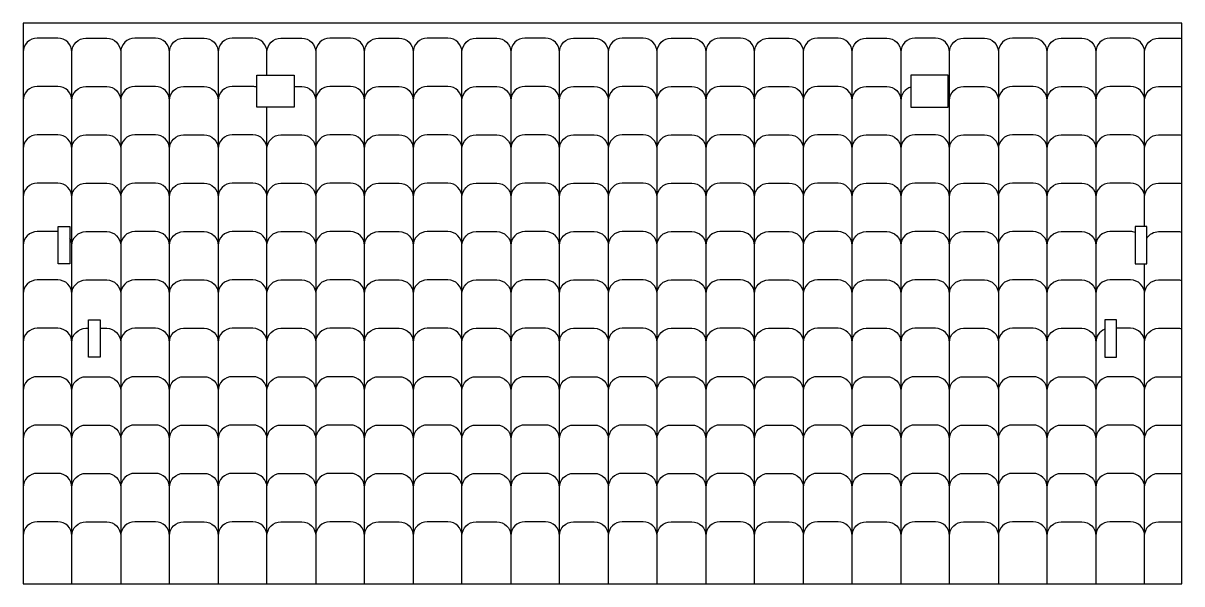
# Model space of a CAD drawing. Extents: x 1573 to 3804, y 1639 to 3362.
# Drawn here: x 3195 to 3790, y 2732 to 3020 of the extents above; entities that cross this region are included whole.
import ezdxf

# ---------------------------------------------------------------- set-up
doc = ezdxf.new("R2010")
doc.units = 0
doc.header["$MEASUREMENT"] = 0
doc.layers.add('LAYER1', color=18, linetype='CONTINUOUS')

msp = doc.modelspace()

# ---------------------------------------------------------------- linework, layer by layer
at = {"layer": 'LAYER1'}
for points in [[(3195.3, 3019.89), (3195.3, 2731.89), (3790.5, 2731.89), (3790.5, 3019.89)], [(3334.5, 2976.77), (3315.3, 2976.77), (3315.3, 2993.25), (3334.5, 2993.25)], [(3651.3, 2976.77), (3670.5, 2976.77), (3670.5, 2993.25), (3651.3, 2993.25)], [(3219.3, 2915.51), (3219.3, 2896.31), (3213.3, 2896.31), (3213.3, 2915.51)], [(3766.5, 2915.51), (3766.5, 2896.31), (3772.5, 2896.31), (3772.5, 2915.51)], [(3234.9, 2867.51), (3234.9, 2848.31), (3228.9, 2848.31), (3228.9, 2867.51)], [(3750.9, 2867.51), (3750.9, 2848.31), (3756.9, 2848.31), (3756.9, 2867.51)]]:
    msp.add_lwpolyline(points, close=True, dxfattribs=at)
for points in [[(3220.34, 3004.98, 0.414214), (3213.14, 3012.18), (3202.5, 3012.18, 0.414214), (3195.3, 3004.98)], [(3220.34, 3004.98, -0.414214), (3227.54, 3012.18), (3238.19, 3012.18, -0.414214), (3245.39, 3004.98)], [(3270.44, 3004.98, 0.414214), (3263.24, 3012.18), (3252.59, 3012.18, 0.414214), (3245.39, 3004.98)], [(3270.44, 3004.98, -0.414214), (3277.64, 3012.18), (3288.29, 3012.18, -0.414214), (3295.49, 3004.98)], [(3320.53, 3004.98, 0.414214), (3313.33, 3012.18), (3302.69, 3012.18, 0.414214), (3295.49, 3004.98)], [(3320.53, 2993.25), (3320.53, 3004.98, -0.414214), (3327.73, 3012.18), (3338.38, 3012.18, -0.414214), (3345.58, 3004.98)], [(3370.63, 3004.98, 0.414214), (3363.43, 3012.18), (3352.78, 3012.18, 0.414214), (3345.58, 3004.98)], [(3370.63, 3004.98, -0.414214), (3377.83, 3012.18), (3388.48, 3012.18, -0.414214), (3395.68, 3004.98)], [(3420.72, 3004.98, 0.414214), (3413.52, 3012.18), (3402.88, 3012.18, 0.414214), (3395.68, 3004.98)], [(3420.72, 3004.98, -0.414214), (3427.92, 3012.18), (3438.57, 3012.18, -0.414214), (3445.77, 3004.98)], [(3470.82, 3004.98, 0.414214), (3463.62, 3012.18), (3452.97, 3012.18, 0.414214), (3445.77, 3004.98)], [(3470.82, 3004.98, -0.414214), (3478.02, 3012.18), (3488.67, 3012.18, -0.414214), (3495.87, 3004.98)], [(3520.91, 3004.98, 0.414214), (3513.71, 3012.18), (3503.07, 3012.18, 0.414214), (3495.87, 3004.98)], [(3520.91, 3004.98, -0.414214), (3528.11, 3012.18), (3538.76, 3012.18, -0.414214), (3545.96, 3004.98)], [(3571.01, 3004.98, 0.414214), (3563.81, 3012.18), (3553.16, 3012.18, 0.414214), (3545.96, 3004.98)], [(3571.01, 3004.98, -0.414214), (3578.21, 3012.18), (3588.86, 3012.18, -0.414214), (3596.06, 3004.98)], [(3621.1, 3004.98, 0.414214), (3613.9, 3012.18), (3603.26, 3012.18, 0.414214), (3596.06, 3004.98)], [(3621.1, 3004.98, -0.414214), (3628.3, 3012.18), (3638.95, 3012.18, -0.414214), (3646.15, 3004.98)], [(3671.2, 3004.98, 0.414214), (3664, 3012.18), (3653.35, 3012.18, 0.414214), (3646.15, 3004.98)], [(3671.2, 3004.98, -0.414214), (3678.4, 3012.18), (3689.05, 3012.18, -0.414214), (3696.25, 3004.98)], [(3721.29, 3004.98, 0.414214), (3714.09, 3012.18), (3703.45, 3012.18, 0.414214), (3696.25, 3004.98)], [(3721.29, 3004.98, -0.414214), (3728.49, 3012.18), (3739.14, 3012.18, -0.414214), (3746.34, 3004.98)], [(3771.39, 3004.98, 0.414214), (3764.19, 3012.18), (3753.54, 3012.18, 0.414214), (3746.34, 3004.98)], [(3771.39, 3004.98, -0.414214), (3778.59, 3012.18), (3789.24, 3012.18, -0.043988), (3790.5, 3012.06)], [(3220.34, 2980.14, 0.414214), (3213.14, 2987.34), (3202.5, 2987.34, 0.414214), (3195.3, 2980.14)], [(3220.34, 2980.14, -0.414214), (3227.54, 2987.34), (3238.19, 2987.34, -0.414214), (3245.39, 2980.14)], [(3270.44, 2980.14, 0.414214), (3263.24, 2987.34), (3252.59, 2987.34, 0.414214), (3245.39, 2980.14)], [(3270.44, 2980.14, -0.414214), (3277.64, 2987.34), (3288.29, 2987.34, -0.414214), (3295.49, 2980.14)], [(3315.3, 2987.06, 0.069122), (3313.33, 2987.34), (3302.69, 2987.34, 0.414214), (3295.49, 2980.14)], [(3334.5, 2987.34), (3338.38, 2987.34, -0.414214), (3345.58, 2980.14)], [(3370.63, 2980.14, 0.414214), (3363.43, 2987.34), (3352.78, 2987.34, 0.414214), (3345.58, 2980.14)], [(3370.63, 2980.14, -0.414214), (3377.83, 2987.34), (3388.48, 2987.34, -0.414214), (3395.68, 2980.14)], [(3420.72, 2980.14, 0.414214), (3413.52, 2987.34), (3402.88, 2987.34, 0.414214), (3395.68, 2980.14)], [(3420.72, 2980.14, -0.414214), (3427.92, 2987.34), (3438.57, 2987.34, -0.414214), (3445.77, 2980.14)], [(3470.82, 2980.14, 0.414214), (3463.62, 2987.34), (3452.97, 2987.34, 0.414214), (3445.77, 2980.14)], [(3470.82, 2980.14, -0.414214), (3478.02, 2987.34), (3488.67, 2987.34, -0.414214), (3495.87, 2980.14)], [(3520.91, 2980.14, 0.414214), (3513.71, 2987.34), (3503.07, 2987.34, 0.414214), (3495.87, 2980.14)], [(3520.91, 2980.14, -0.414214), (3528.11, 2987.34), (3538.76, 2987.34, -0.414214), (3545.96, 2980.14)], [(3571.01, 2980.14, 0.414214), (3563.81, 2987.34), (3553.16, 2987.34, 0.414214), (3545.96, 2980.14)], [(3571.01, 2980.14, -0.414214), (3578.21, 2987.34), (3588.86, 2987.34, -0.414214), (3596.06, 2980.14)], [(3621.1, 2980.14, 0.414214), (3613.9, 2987.34), (3603.26, 2987.34, 0.414214), (3596.06, 2980.14)], [(3621.1, 2980.14, -0.414214), (3628.3, 2987.34), (3638.95, 2987.34, -0.414214), (3646.15, 2980.14)], [(3651.3, 2987.04, 0.331751), (3646.15, 2980.14)], [(3671.2, 2980.14, 0.111847), (3670.5, 2983.24)], [(3671.2, 2980.14, -0.414214), (3678.4, 2987.34), (3689.05, 2987.34, -0.414214), (3696.25, 2980.14)], [(3721.29, 2980.14, 0.414214), (3714.09, 2987.34), (3703.45, 2987.34, 0.414214), (3696.25, 2980.14)], [(3721.29, 2980.14, -0.414214), (3728.49, 2987.34), (3739.14, 2987.34, -0.414214), (3746.34, 2980.14)], [(3771.39, 2980.14, 0.414214), (3764.19, 2987.34), (3753.54, 2987.34, 0.414214), (3746.34, 2980.14)], [(3771.39, 2980.14, -0.414214), (3778.59, 2987.34), (3789.24, 2987.34, -0.043988), (3790.5, 2987.22)], [(3220.34, 2955.3, 0.414214), (3213.14, 2962.5), (3202.5, 2962.5, 0.414214), (3195.3, 2955.3)], [(3220.34, 2955.3, -0.414214), (3227.54, 2962.5), (3238.19, 2962.5, -0.414214), (3245.39, 2955.3)], [(3270.44, 2955.3, 0.414214), (3263.24, 2962.5), (3252.59, 2962.5, 0.414214), (3245.39, 2955.3)], [(3270.44, 2955.3, -0.414214), (3277.64, 2962.5), (3288.29, 2962.5, -0.414214), (3295.49, 2955.3)], [(3320.53, 2955.3, 0.414214), (3313.33, 2962.5), (3302.69, 2962.5, 0.414214), (3295.49, 2955.3)], [(3320.53, 2955.3, -0.414214), (3327.73, 2962.5), (3338.38, 2962.5, -0.414214), (3345.58, 2955.3)], [(3370.63, 2955.3, 0.414214), (3363.43, 2962.5), (3352.78, 2962.5, 0.414214), (3345.58, 2955.3)], [(3370.63, 2955.3, -0.414214), (3377.83, 2962.5), (3388.48, 2962.5, -0.414214), (3395.68, 2955.3)], [(3420.72, 2955.3, 0.414214), (3413.52, 2962.5), (3402.88, 2962.5, 0.414214), (3395.68, 2955.3)], [(3420.72, 2955.3, -0.414214), (3427.92, 2962.5), (3438.57, 2962.5, -0.414214), (3445.77, 2955.3)], [(3470.82, 2955.3, 0.414214), (3463.62, 2962.5), (3452.97, 2962.5, 0.414214), (3445.77, 2955.3)], [(3470.82, 2955.3, -0.414214), (3478.02, 2962.5), (3488.67, 2962.5, -0.414214), (3495.87, 2955.3)], [(3520.91, 2955.3, 0.414214), (3513.71, 2962.5), (3503.07, 2962.5, 0.414214), (3495.87, 2955.3)], [(3520.91, 2955.3, -0.414214), (3528.11, 2962.5), (3538.76, 2962.5, -0.414214), (3545.96, 2955.3)], [(3571.01, 2955.3, 0.414214), (3563.81, 2962.5), (3553.16, 2962.5, 0.414214), (3545.96, 2955.3)], [(3571.01, 2955.3, -0.414214), (3578.21, 2962.5), (3588.86, 2962.5, -0.414214), (3596.06, 2955.3)], [(3621.1, 2955.3, 0.414214), (3613.9, 2962.5), (3603.26, 2962.5, 0.414214), (3596.06, 2955.3)], [(3621.1, 2955.3, -0.414214), (3628.3, 2962.5), (3638.95, 2962.5, -0.414214), (3646.15, 2955.3)], [(3671.2, 2955.3, 0.414214), (3664, 2962.5), (3653.35, 2962.5, 0.414214), (3646.15, 2955.3)], [(3671.2, 2955.3, -0.414214), (3678.4, 2962.5), (3689.05, 2962.5, -0.414214), (3696.25, 2955.3)], [(3721.29, 2955.3, 0.414214), (3714.09, 2962.5), (3703.45, 2962.5, 0.414214), (3696.25, 2955.3)], [(3721.29, 2955.3, -0.414214), (3728.49, 2962.5), (3739.14, 2962.5, -0.414214), (3746.34, 2955.3)], [(3771.39, 2955.3, 0.414214), (3764.19, 2962.5), (3753.54, 2962.5, 0.414214), (3746.34, 2955.3)], [(3771.39, 2955.3, -0.414214), (3778.59, 2962.5), (3789.24, 2962.5, -0.043988), (3790.5, 2962.38)], [(3220.34, 2930.46, 0.414214), (3213.14, 2937.66), (3202.5, 2937.66, 0.414214), (3195.3, 2930.46)], [(3220.34, 2930.46, -0.414214), (3227.54, 2937.66), (3238.19, 2937.66, -0.414214), (3245.39, 2930.46)], [(3270.44, 2930.46, 0.414214), (3263.24, 2937.66), (3252.59, 2937.66, 0.414214), (3245.39, 2930.46)], [(3270.44, 2930.46, -0.414214), (3277.64, 2937.66), (3288.29, 2937.66, -0.414214), (3295.49, 2930.46)], [(3320.53, 2930.46, 0.414214), (3313.33, 2937.66), (3302.69, 2937.66, 0.414214), (3295.49, 2930.46)], [(3320.53, 2930.46, -0.414214), (3327.73, 2937.66), (3338.38, 2937.66, -0.414214), (3345.58, 2930.46)], [(3370.63, 2930.46, 0.414214), (3363.43, 2937.66), (3352.78, 2937.66, 0.414214), (3345.58, 2930.46)], [(3370.63, 2930.46, -0.414214), (3377.83, 2937.66), (3388.48, 2937.66, -0.414214), (3395.68, 2930.46)], [(3420.72, 2930.46, 0.414214), (3413.52, 2937.66), (3402.88, 2937.66, 0.414214), (3395.68, 2930.46)], [(3420.72, 2930.46, -0.414214), (3427.92, 2937.66), (3438.57, 2937.66, -0.414214), (3445.77, 2930.46)], [(3470.82, 2930.46, 0.414214), (3463.62, 2937.66), (3452.97, 2937.66, 0.414214), (3445.77, 2930.46)], [(3470.82, 2930.46, -0.414214), (3478.02, 2937.66), (3488.67, 2937.66, -0.414214), (3495.87, 2930.46)], [(3520.91, 2930.46, 0.414214), (3513.71, 2937.66), (3503.07, 2937.66, 0.414214), (3495.87, 2930.46)], [(3520.91, 2930.46, -0.414214), (3528.11, 2937.66), (3538.76, 2937.66, -0.414214), (3545.96, 2930.46)], [(3571.01, 2930.46, 0.414214), (3563.81, 2937.66), (3553.16, 2937.66, 0.414214), (3545.96, 2930.46)], [(3571.01, 2930.46, -0.414214), (3578.21, 2937.66), (3588.86, 2937.66, -0.414214), (3596.06, 2930.46)], [(3621.1, 2930.46, 0.414214), (3613.9, 2937.66), (3603.26, 2937.66, 0.414214), (3596.06, 2930.46)], [(3621.1, 2930.46, -0.414214), (3628.3, 2937.66), (3638.95, 2937.66, -0.414214), (3646.15, 2930.46)], [(3671.2, 2930.46, 0.414214), (3664, 2937.66), (3653.35, 2937.66, 0.414214), (3646.15, 2930.46)], [(3671.2, 2930.46, -0.414214), (3678.4, 2937.66), (3689.05, 2937.66, -0.414214), (3696.25, 2930.46)], [(3721.29, 2930.46, 0.414214), (3714.09, 2937.66), (3703.45, 2937.66, 0.414214), (3696.25, 2930.46)], [(3721.29, 2930.46, -0.414214), (3728.49, 2937.66), (3739.14, 2937.66, -0.414214), (3746.34, 2930.46)], [(3771.39, 2930.46, 0.414214), (3764.19, 2937.66), (3753.54, 2937.66, 0.414214), (3746.34, 2930.46)], [(3771.39, 2930.46, -0.414214), (3778.59, 2937.66), (3789.24, 2937.66, -0.043988), (3790.5, 2937.54)], [(3213.3, 2912.81, 0.005295), (3213.14, 2912.82), (3202.5, 2912.82, 0.414214), (3195.3, 2905.62)], [(3220.34, 2905.62, -0.414214), (3227.54, 2912.82), (3238.19, 2912.82, -0.414214), (3245.39, 2905.62)], [(3270.44, 2905.62, 0.414214), (3263.24, 2912.82), (3252.59, 2912.82, 0.414214), (3245.39, 2905.62)], [(3270.44, 2905.62, -0.414214), (3277.64, 2912.82), (3288.29, 2912.82, -0.414214), (3295.49, 2905.62)], [(3320.53, 2905.62, 0.414214), (3313.33, 2912.82), (3302.69, 2912.82, 0.414214), (3295.49, 2905.62)], [(3320.53, 2905.62, -0.414214), (3327.73, 2912.82), (3338.38, 2912.82, -0.414214), (3345.58, 2905.62)], [(3370.63, 2905.62, 0.414214), (3363.43, 2912.82), (3352.78, 2912.82, 0.414214), (3345.58, 2905.62)], [(3370.63, 2905.62, -0.414214), (3377.83, 2912.82), (3388.48, 2912.82, -0.414214), (3395.68, 2905.62)], [(3420.72, 2905.62, 0.414214), (3413.52, 2912.82), (3402.88, 2912.82, 0.414214), (3395.68, 2905.62)], [(3420.72, 2905.62, -0.414214), (3427.92, 2912.82), (3438.57, 2912.82, -0.414214), (3445.77, 2905.62)], [(3470.82, 2905.62, 0.414214), (3463.62, 2912.82), (3452.97, 2912.82, 0.414214), (3445.77, 2905.62)], [(3470.82, 2905.62, -0.414214), (3478.02, 2912.82), (3488.67, 2912.82, -0.414214), (3495.87, 2905.62)], [(3520.91, 2905.62, 0.414214), (3513.71, 2912.82), (3503.07, 2912.82, 0.414214), (3495.87, 2905.62)], [(3520.91, 2905.62, -0.414214), (3528.11, 2912.82), (3538.76, 2912.82, -0.414214), (3545.96, 2905.62)], [(3571.01, 2905.62, 0.414214), (3563.81, 2912.82), (3553.16, 2912.82, 0.414214), (3545.96, 2905.62)], [(3571.01, 2905.62, -0.414214), (3578.21, 2912.82), (3588.86, 2912.82, -0.414214), (3596.06, 2905.62)], [(3621.1, 2905.62, 0.414214), (3613.9, 2912.82), (3603.26, 2912.82, 0.414214), (3596.06, 2905.62)], [(3621.1, 2905.62, -0.414214), (3628.3, 2912.82), (3638.95, 2912.82, -0.414214), (3646.15, 2905.62)], [(3671.2, 2905.62, 0.414214), (3664, 2912.82), (3653.35, 2912.82, 0.414214), (3646.15, 2905.62)], [(3671.2, 2905.62, -0.414214), (3678.4, 2912.82), (3689.05, 2912.82, -0.414214), (3696.25, 2905.62)], [(3721.29, 2905.62, 0.414214), (3714.09, 2912.82), (3703.45, 2912.82, 0.414214), (3696.25, 2905.62)], [(3721.29, 2905.62, -0.414214), (3728.49, 2912.82), (3739.14, 2912.82, -0.414214), (3746.34, 2905.62)], [(3766.5, 2912.44, 0.081726), (3764.19, 2912.82), (3753.54, 2912.82, 0.414214), (3746.34, 2905.62)], [(3772.5, 2909.45, -0.257711), (3778.59, 2912.82), (3789.24, 2912.82, -0.043988), (3790.5, 2912.7)], [(3220.34, 2905.62, 0.137402), (3219.3, 2909.36)], [(3220.34, 2880.78, 0.414214), (3213.14, 2887.98), (3202.5, 2887.98, 0.414214), (3195.3, 2880.78)], [(3220.34, 2880.78, -0.414214), (3227.54, 2887.98), (3238.19, 2887.98, -0.414214), (3245.39, 2880.78)], [(3270.44, 2880.78, 0.414214), (3263.24, 2887.98), (3252.59, 2887.98, 0.414214), (3245.39, 2880.78)], [(3270.44, 2880.78, -0.414214), (3277.64, 2887.98), (3288.29, 2887.98, -0.414214), (3295.49, 2880.78)], [(3320.53, 2880.78, 0.414214), (3313.33, 2887.98), (3302.69, 2887.98, 0.414214), (3295.49, 2880.78)], [(3320.53, 2880.78, -0.414214), (3327.73, 2887.98), (3338.38, 2887.98, -0.414214), (3345.58, 2880.78)], [(3370.63, 2880.78, 0.414214), (3363.43, 2887.98), (3352.78, 2887.98, 0.414214), (3345.58, 2880.78)], [(3370.63, 2880.78, -0.414214), (3377.83, 2887.98), (3388.48, 2887.98, -0.414214), (3395.68, 2880.78)], [(3420.72, 2880.78, 0.414214), (3413.52, 2887.98), (3402.88, 2887.98, 0.414214), (3395.68, 2880.78)], [(3420.72, 2880.78, -0.414214), (3427.92, 2887.98), (3438.57, 2887.98, -0.414214), (3445.77, 2880.78)], [(3470.82, 2880.78, 0.414214), (3463.62, 2887.98), (3452.97, 2887.98, 0.414214), (3445.77, 2880.78)], [(3470.82, 2880.78, -0.414214), (3478.02, 2887.98), (3488.67, 2887.98, -0.414214), (3495.87, 2880.78)], [(3520.91, 2880.78, 0.414214), (3513.71, 2887.98), (3503.07, 2887.98, 0.414214), (3495.87, 2880.78)], [(3520.91, 2880.78, -0.414214), (3528.11, 2887.98), (3538.76, 2887.98, -0.414214), (3545.96, 2880.78)], [(3571.01, 2880.78, 0.414214), (3563.81, 2887.98), (3553.16, 2887.98, 0.414214), (3545.96, 2880.78)], [(3571.01, 2880.78, -0.414214), (3578.21, 2887.98), (3588.86, 2887.98, -0.414214), (3596.06, 2880.78)], [(3621.1, 2880.78, 0.414214), (3613.9, 2887.98), (3603.26, 2887.98, 0.414214), (3596.06, 2880.78)], [(3621.1, 2880.78, -0.414214), (3628.3, 2887.98), (3638.95, 2887.98, -0.414214), (3646.15, 2880.78)], [(3671.2, 2880.78, 0.414214), (3664, 2887.98), (3653.35, 2887.98, 0.414214), (3646.15, 2880.78)], [(3671.2, 2880.78, -0.414214), (3678.4, 2887.98), (3689.05, 2887.98, -0.414214), (3696.25, 2880.78)], [(3721.29, 2880.78, 0.414214), (3714.09, 2887.98), (3703.45, 2887.98, 0.414214), (3696.25, 2880.78)], [(3721.29, 2880.78, -0.414214), (3728.49, 2887.98), (3739.14, 2887.98, -0.414214), (3746.34, 2880.78)], [(3771.39, 2880.78, 0.414214), (3764.19, 2887.98), (3753.54, 2887.98, 0.414214), (3746.34, 2880.78)], [(3771.39, 2880.78, -0.414214), (3778.59, 2887.98), (3789.24, 2887.98, -0.043988), (3790.5, 2887.86)], [(3220.34, 2855.94, 0.414214), (3213.14, 2863.14), (3202.5, 2863.14, 0.414214), (3195.3, 2855.94)], [(3220.34, 2855.94, -0.414214), (3227.54, 2863.14), (3228.9, 2863.14)], [(3234.9, 2863.14), (3238.19, 2863.14, -0.414214), (3245.39, 2855.94)], [(3270.44, 2855.94, 0.414214), (3263.24, 2863.14), (3252.59, 2863.14, 0.414214), (3245.39, 2855.94)], [(3270.44, 2855.94, -0.414214), (3277.64, 2863.14), (3288.29, 2863.14, -0.414214), (3295.49, 2855.94)], [(3320.53, 2855.94, 0.414214), (3313.33, 2863.14), (3302.69, 2863.14, 0.414214), (3295.49, 2855.94)], [(3320.53, 2855.94, -0.414214), (3327.73, 2863.14), (3338.38, 2863.14, -0.414214), (3345.58, 2855.94)], [(3370.63, 2855.94, 0.414214), (3363.43, 2863.14), (3352.78, 2863.14, 0.414214), (3345.58, 2855.94)], [(3370.63, 2855.94, -0.414214), (3377.83, 2863.14), (3388.48, 2863.14, -0.414214), (3395.68, 2855.94)], [(3420.72, 2855.94, 0.414214), (3413.52, 2863.14), (3402.88, 2863.14, 0.414214), (3395.68, 2855.94)], [(3420.72, 2855.94, -0.414214), (3427.92, 2863.14), (3438.57, 2863.14, -0.414214), (3445.77, 2855.94)], [(3470.82, 2855.94, 0.414214), (3463.62, 2863.14), (3452.97, 2863.14, 0.414214), (3445.77, 2855.94)], [(3470.82, 2855.94, -0.414214), (3478.02, 2863.14), (3488.67, 2863.14, -0.414214), (3495.87, 2855.94)], [(3520.91, 2855.94, 0.414214), (3513.71, 2863.14), (3503.07, 2863.14, 0.414214), (3495.87, 2855.94)], [(3520.91, 2855.94, -0.414214), (3528.11, 2863.14), (3538.76, 2863.14, -0.414214), (3545.96, 2855.94)], [(3571.01, 2855.94, 0.414214), (3563.81, 2863.14), (3553.16, 2863.14, 0.414214), (3545.96, 2855.94)], [(3571.01, 2855.94, -0.414214), (3578.21, 2863.14), (3588.86, 2863.14, -0.414214), (3596.06, 2855.94)], [(3621.1, 2855.94, 0.414214), (3613.9, 2863.14), (3603.26, 2863.14, 0.414214), (3596.06, 2855.94)], [(3621.1, 2855.94, -0.414214), (3628.3, 2863.14), (3638.95, 2863.14, -0.414214), (3646.15, 2855.94)], [(3671.2, 2855.94, 0.414214), (3664, 2863.14), (3653.35, 2863.14, 0.414214), (3646.15, 2855.94)], [(3671.2, 2855.94, -0.414214), (3678.4, 2863.14), (3689.05, 2863.14, -0.414214), (3696.25, 2855.94)], [(3721.29, 2855.94, 0.414214), (3714.09, 2863.14), (3703.45, 2863.14, 0.414214), (3696.25, 2855.94)], [(3721.29, 2855.94, -0.414214), (3728.49, 2863.14), (3739.14, 2863.14, -0.414214), (3746.34, 2855.94)], [(3771.39, 2855.94, 0.414214), (3764.19, 2863.14), (3756.9, 2863.14)], [(3771.39, 2855.94, -0.414214), (3778.59, 2863.14), (3789.24, 2863.14, -0.043988), (3790.5, 2863.02)], [(3750.9, 2862.63, 0.307847), (3746.34, 2855.94)], [(3220.34, 2831.1, 0.414214), (3213.14, 2838.3), (3202.5, 2838.3, 0.414214), (3195.3, 2831.1)], [(3220.34, 2831.1, -0.414214), (3227.54, 2838.3), (3238.19, 2838.3, -0.414214), (3245.39, 2831.1)], [(3270.44, 2831.1, 0.414214), (3263.24, 2838.3), (3252.59, 2838.3, 0.414214), (3245.39, 2831.1)], [(3270.44, 2831.1, -0.414214), (3277.64, 2838.3), (3288.29, 2838.3, -0.414214), (3295.49, 2831.1)], [(3320.53, 2831.1, 0.414214), (3313.33, 2838.3), (3302.69, 2838.3, 0.414214), (3295.49, 2831.1)], [(3320.53, 2831.1, -0.414214), (3327.73, 2838.3), (3338.38, 2838.3, -0.414214), (3345.58, 2831.1)], [(3370.63, 2831.1, 0.414214), (3363.43, 2838.3), (3352.78, 2838.3, 0.414214), (3345.58, 2831.1)], [(3370.63, 2831.1, -0.414214), (3377.83, 2838.3), (3388.48, 2838.3, -0.414214), (3395.68, 2831.1)], [(3420.72, 2831.1, 0.414214), (3413.52, 2838.3), (3402.88, 2838.3, 0.414214), (3395.68, 2831.1)], [(3420.72, 2831.1, -0.414214), (3427.92, 2838.3), (3438.57, 2838.3, -0.414214), (3445.77, 2831.1)], [(3470.82, 2831.1, 0.414214), (3463.62, 2838.3), (3452.97, 2838.3, 0.414214), (3445.77, 2831.1)], [(3470.82, 2831.1, -0.414214), (3478.02, 2838.3), (3488.67, 2838.3, -0.414214), (3495.87, 2831.1)], [(3520.91, 2831.1, 0.414214), (3513.71, 2838.3), (3503.07, 2838.3, 0.414214), (3495.87, 2831.1)], [(3520.91, 2831.1, -0.414214), (3528.11, 2838.3), (3538.76, 2838.3, -0.414214), (3545.96, 2831.1)], [(3571.01, 2831.1, 0.414214), (3563.81, 2838.3), (3553.16, 2838.3, 0.414214), (3545.96, 2831.1)], [(3571.01, 2831.1, -0.414214), (3578.21, 2838.3), (3588.86, 2838.3, -0.414214), (3596.06, 2831.1)], [(3621.1, 2831.1, 0.414214), (3613.9, 2838.3), (3603.26, 2838.3, 0.414214), (3596.06, 2831.1)], [(3621.1, 2831.1, -0.414214), (3628.3, 2838.3), (3638.95, 2838.3, -0.414214), (3646.15, 2831.1)], [(3671.2, 2831.1, 0.414214), (3664, 2838.3), (3653.35, 2838.3, 0.414214), (3646.15, 2831.1)], [(3671.2, 2831.1, -0.414214), (3678.4, 2838.3), (3689.05, 2838.3, -0.414214), (3696.25, 2831.1)], [(3721.29, 2831.1, 0.414214), (3714.09, 2838.3), (3703.45, 2838.3, 0.414214), (3696.25, 2831.1)], [(3721.29, 2831.1, -0.414214), (3728.49, 2838.3), (3739.14, 2838.3, -0.414214), (3746.34, 2831.1)], [(3771.39, 2831.1, 0.414214), (3764.19, 2838.3), (3753.54, 2838.3, 0.414214), (3746.34, 2831.1)], [(3771.39, 2831.1, -0.414214), (3778.59, 2838.3), (3789.24, 2838.3, -0.043988), (3790.5, 2838.18)], [(3220.34, 2806.26, 0.414214), (3213.14, 2813.46), (3202.5, 2813.46, 0.414214), (3195.3, 2806.26)], [(3220.34, 2806.26, -0.414214), (3227.54, 2813.46), (3238.19, 2813.46, -0.414214), (3245.39, 2806.26)], [(3270.44, 2806.26, 0.414214), (3263.24, 2813.46), (3252.59, 2813.46, 0.414214), (3245.39, 2806.26)], [(3270.44, 2806.26, -0.414214), (3277.64, 2813.46), (3288.29, 2813.46, -0.414214), (3295.49, 2806.26)], [(3320.53, 2806.26, 0.414214), (3313.33, 2813.46), (3302.69, 2813.46, 0.414214), (3295.49, 2806.26)], [(3320.53, 2806.26, -0.414214), (3327.73, 2813.46), (3338.38, 2813.46, -0.414214), (3345.58, 2806.26)], [(3370.63, 2806.26, 0.414214), (3363.43, 2813.46), (3352.78, 2813.46, 0.414214), (3345.58, 2806.26)], [(3370.63, 2806.26, -0.414214), (3377.83, 2813.46), (3388.48, 2813.46, -0.414214), (3395.68, 2806.26)], [(3420.72, 2806.26, 0.414214), (3413.52, 2813.46), (3402.88, 2813.46, 0.414214), (3395.68, 2806.26)], [(3420.72, 2806.26, -0.414214), (3427.92, 2813.46), (3438.57, 2813.46, -0.414214), (3445.77, 2806.26)], [(3470.82, 2806.26, 0.414214), (3463.62, 2813.46), (3452.97, 2813.46, 0.414214), (3445.77, 2806.26)], [(3470.82, 2806.26, -0.414214), (3478.02, 2813.46), (3488.67, 2813.46, -0.414214), (3495.87, 2806.26)], [(3520.91, 2806.26, 0.414214), (3513.71, 2813.46), (3503.07, 2813.46, 0.414214), (3495.87, 2806.26)], [(3520.91, 2806.26, -0.414214), (3528.11, 2813.46), (3538.76, 2813.46, -0.414214), (3545.96, 2806.26)], [(3571.01, 2806.26, 0.414214), (3563.81, 2813.46), (3553.16, 2813.46, 0.414214), (3545.96, 2806.26)], [(3571.01, 2806.26, -0.414214), (3578.21, 2813.46), (3588.86, 2813.46, -0.414214), (3596.06, 2806.26)], [(3621.1, 2806.26, 0.414214), (3613.9, 2813.46), (3603.26, 2813.46, 0.414214), (3596.06, 2806.26)], [(3621.1, 2806.26, -0.414214), (3628.3, 2813.46), (3638.95, 2813.46, -0.414214), (3646.15, 2806.26)], [(3671.2, 2806.26, 0.414214), (3664, 2813.46), (3653.35, 2813.46, 0.414214), (3646.15, 2806.26)], [(3671.2, 2806.26, -0.414214), (3678.4, 2813.46), (3689.05, 2813.46, -0.414214), (3696.25, 2806.26)], [(3721.29, 2806.26, 0.414214), (3714.09, 2813.46), (3703.45, 2813.46, 0.414214), (3696.25, 2806.26)], [(3721.29, 2806.26, -0.414214), (3728.49, 2813.46), (3739.14, 2813.46, -0.414214), (3746.34, 2806.26)], [(3771.39, 2806.26, 0.414214), (3764.19, 2813.46), (3753.54, 2813.46, 0.414214), (3746.34, 2806.26)], [(3771.39, 2806.26, -0.414214), (3778.59, 2813.46), (3789.24, 2813.46, -0.043988), (3790.5, 2813.34)], [(3220.34, 2781.42, 0.414214), (3213.14, 2788.62), (3202.5, 2788.62, 0.414214), (3195.3, 2781.42)], [(3220.34, 2781.42, -0.414214), (3227.54, 2788.62), (3238.19, 2788.62, -0.414214), (3245.39, 2781.42)], [(3270.44, 2781.42, 0.414214), (3263.24, 2788.62), (3252.59, 2788.62, 0.414214), (3245.39, 2781.42)], [(3270.44, 2781.42, -0.414214), (3277.64, 2788.62), (3288.29, 2788.62, -0.414214), (3295.49, 2781.42)], [(3320.53, 2781.42, 0.414214), (3313.33, 2788.62), (3302.69, 2788.62, 0.414214), (3295.49, 2781.42)], [(3320.53, 2781.42, -0.414214), (3327.73, 2788.62), (3338.38, 2788.62, -0.414214), (3345.58, 2781.42)], [(3370.63, 2781.42, 0.414214), (3363.43, 2788.62), (3352.78, 2788.62, 0.414214), (3345.58, 2781.42)], [(3370.63, 2781.42, -0.414214), (3377.83, 2788.62), (3388.48, 2788.62, -0.414214), (3395.68, 2781.42)], [(3420.72, 2781.42, 0.414214), (3413.52, 2788.62), (3402.88, 2788.62, 0.414214), (3395.68, 2781.42)], [(3420.72, 2781.42, -0.414214), (3427.92, 2788.62), (3438.57, 2788.62, -0.414214), (3445.77, 2781.42)], [(3470.82, 2781.42, 0.414214), (3463.62, 2788.62), (3452.97, 2788.62, 0.414214), (3445.77, 2781.42)], [(3470.82, 2781.42, -0.414214), (3478.02, 2788.62), (3488.67, 2788.62, -0.414214), (3495.87, 2781.42)], [(3520.91, 2781.42, 0.414214), (3513.71, 2788.62), (3503.07, 2788.62, 0.414214), (3495.87, 2781.42)], [(3520.91, 2781.42, -0.414214), (3528.11, 2788.62), (3538.76, 2788.62, -0.414214), (3545.96, 2781.42)], [(3571.01, 2781.42, 0.414214), (3563.81, 2788.62), (3553.16, 2788.62, 0.414214), (3545.96, 2781.42)], [(3571.01, 2781.42, -0.414214), (3578.21, 2788.62), (3588.86, 2788.62, -0.414214), (3596.06, 2781.42)], [(3621.1, 2781.42, 0.414214), (3613.9, 2788.62), (3603.26, 2788.62, 0.414214), (3596.06, 2781.42)], [(3621.1, 2781.42, -0.414214), (3628.3, 2788.62), (3638.95, 2788.62, -0.414214), (3646.15, 2781.42)], [(3671.2, 2781.42, 0.414214), (3664, 2788.62), (3653.35, 2788.62, 0.414214), (3646.15, 2781.42)], [(3671.2, 2781.42, -0.414214), (3678.4, 2788.62), (3689.05, 2788.62, -0.414214), (3696.25, 2781.42)], [(3721.29, 2781.42, 0.414214), (3714.09, 2788.62), (3703.45, 2788.62, 0.414214), (3696.25, 2781.42)], [(3721.29, 2781.42, -0.414214), (3728.49, 2788.62), (3739.14, 2788.62, -0.414214), (3746.34, 2781.42)], [(3771.39, 2781.42, 0.414214), (3764.19, 2788.62), (3753.54, 2788.62, 0.414214), (3746.34, 2781.42)], [(3771.39, 2781.42, -0.414214), (3778.59, 2788.62), (3789.24, 2788.62, -0.043988), (3790.5, 2788.5)], [(3220.34, 2756.58, 0.414214), (3213.14, 2763.78), (3202.5, 2763.78, 0.414214), (3195.3, 2756.58)], [(3220.34, 2756.58, -0.414214), (3227.54, 2763.78), (3238.19, 2763.78, -0.414214), (3245.39, 2756.58)], [(3270.44, 2756.58, 0.414214), (3263.24, 2763.78), (3252.59, 2763.78, 0.414214), (3245.39, 2756.58)], [(3270.44, 2756.58, -0.414214), (3277.64, 2763.78), (3288.29, 2763.78, -0.414214), (3295.49, 2756.58)], [(3320.53, 2756.58, 0.414214), (3313.33, 2763.78), (3302.69, 2763.78, 0.414214), (3295.49, 2756.58)], [(3320.53, 2756.58, -0.414214), (3327.73, 2763.78), (3338.38, 2763.78, -0.414214), (3345.58, 2756.58)], [(3370.63, 2756.58, 0.414214), (3363.43, 2763.78), (3352.78, 2763.78, 0.414214), (3345.58, 2756.58)], [(3370.63, 2756.58, -0.414214), (3377.83, 2763.78), (3388.48, 2763.78, -0.414214), (3395.68, 2756.58)], [(3420.72, 2756.58, 0.414214), (3413.52, 2763.78), (3402.88, 2763.78, 0.414214), (3395.68, 2756.58)], [(3420.72, 2756.58, -0.414214), (3427.92, 2763.78), (3438.57, 2763.78, -0.414214), (3445.77, 2756.58)], [(3470.82, 2756.58, 0.414214), (3463.62, 2763.78), (3452.97, 2763.78, 0.414214), (3445.77, 2756.58)], [(3470.82, 2756.58, -0.414214), (3478.02, 2763.78), (3488.67, 2763.78, -0.414214), (3495.87, 2756.58)], [(3520.91, 2756.58, 0.414214), (3513.71, 2763.78), (3503.07, 2763.78, 0.414214), (3495.87, 2756.58)], [(3520.91, 2756.58, -0.414214), (3528.11, 2763.78), (3538.76, 2763.78, -0.414214), (3545.96, 2756.58)], [(3571.01, 2756.58, 0.414214), (3563.81, 2763.78), (3553.16, 2763.78, 0.414214), (3545.96, 2756.58)], [(3571.01, 2756.58, -0.414214), (3578.21, 2763.78), (3588.86, 2763.78, -0.414214), (3596.06, 2756.58)], [(3621.1, 2756.58, 0.414214), (3613.9, 2763.78), (3603.26, 2763.78, 0.414214), (3596.06, 2756.58)], [(3621.1, 2756.58, -0.414214), (3628.3, 2763.78), (3638.95, 2763.78, -0.414214), (3646.15, 2756.58)], [(3671.2, 2756.58, 0.414214), (3664, 2763.78), (3653.35, 2763.78, 0.414214), (3646.15, 2756.58)], [(3671.2, 2756.58, -0.414214), (3678.4, 2763.78), (3689.05, 2763.78, -0.414214), (3696.25, 2756.58)], [(3721.29, 2756.58, 0.414214), (3714.09, 2763.78), (3703.45, 2763.78, 0.414214), (3696.25, 2756.58)], [(3721.29, 2756.58, -0.414214), (3728.49, 2763.78), (3739.14, 2763.78, -0.414214), (3746.34, 2756.58)], [(3771.39, 2756.58, 0.414214), (3764.19, 2763.78), (3753.54, 2763.78, 0.414214), (3746.34, 2756.58)], [(3771.39, 2756.58, -0.414214), (3778.59, 2763.78), (3789.24, 2763.78, -0.043988), (3790.5, 2763.66)]]:
    msp.add_lwpolyline(points, format="xyb", dxfattribs=at)
for points in [[(3220.34, 2731.89), (3220.34, 3004.98)], [(3245.39, 3004.98), (3245.39, 2731.89)], [(3270.44, 2731.89), (3270.44, 3004.98)], [(3295.49, 3004.98), (3295.49, 2731.89)], [(3345.58, 3004.98), (3345.58, 2731.89)], [(3370.63, 2731.89), (3370.63, 3004.98)], [(3395.68, 3004.98), (3395.68, 2731.89)], [(3420.72, 2731.89), (3420.72, 3004.98)], [(3445.77, 3004.98), (3445.77, 2731.89)], [(3470.82, 2731.89), (3470.82, 3004.98)], [(3495.87, 3004.98), (3495.87, 2731.89)], [(3520.91, 2731.89), (3520.91, 3004.98)], [(3545.96, 3004.98), (3545.96, 2731.89)], [(3571.01, 2731.89), (3571.01, 3004.98)], [(3596.06, 3004.98), (3596.06, 2731.89)], [(3621.1, 2731.89), (3621.1, 3004.98)], [(3646.15, 3004.98), (3646.15, 2731.89)], [(3671.2, 2731.89), (3671.2, 3004.98)], [(3696.25, 3004.98), (3696.25, 2731.89)], [(3721.29, 2731.89), (3721.29, 3004.98)], [(3746.34, 3004.98), (3746.34, 2731.89)], [(3771.39, 2915.51), (3771.39, 3004.98)], [(3320.53, 2731.89), (3320.53, 2976.77)], [(3771.39, 2731.89), (3771.39, 2896.31)]]:
    msp.add_lwpolyline(points, dxfattribs=at)

doc.saveas('drawing.dxf')
